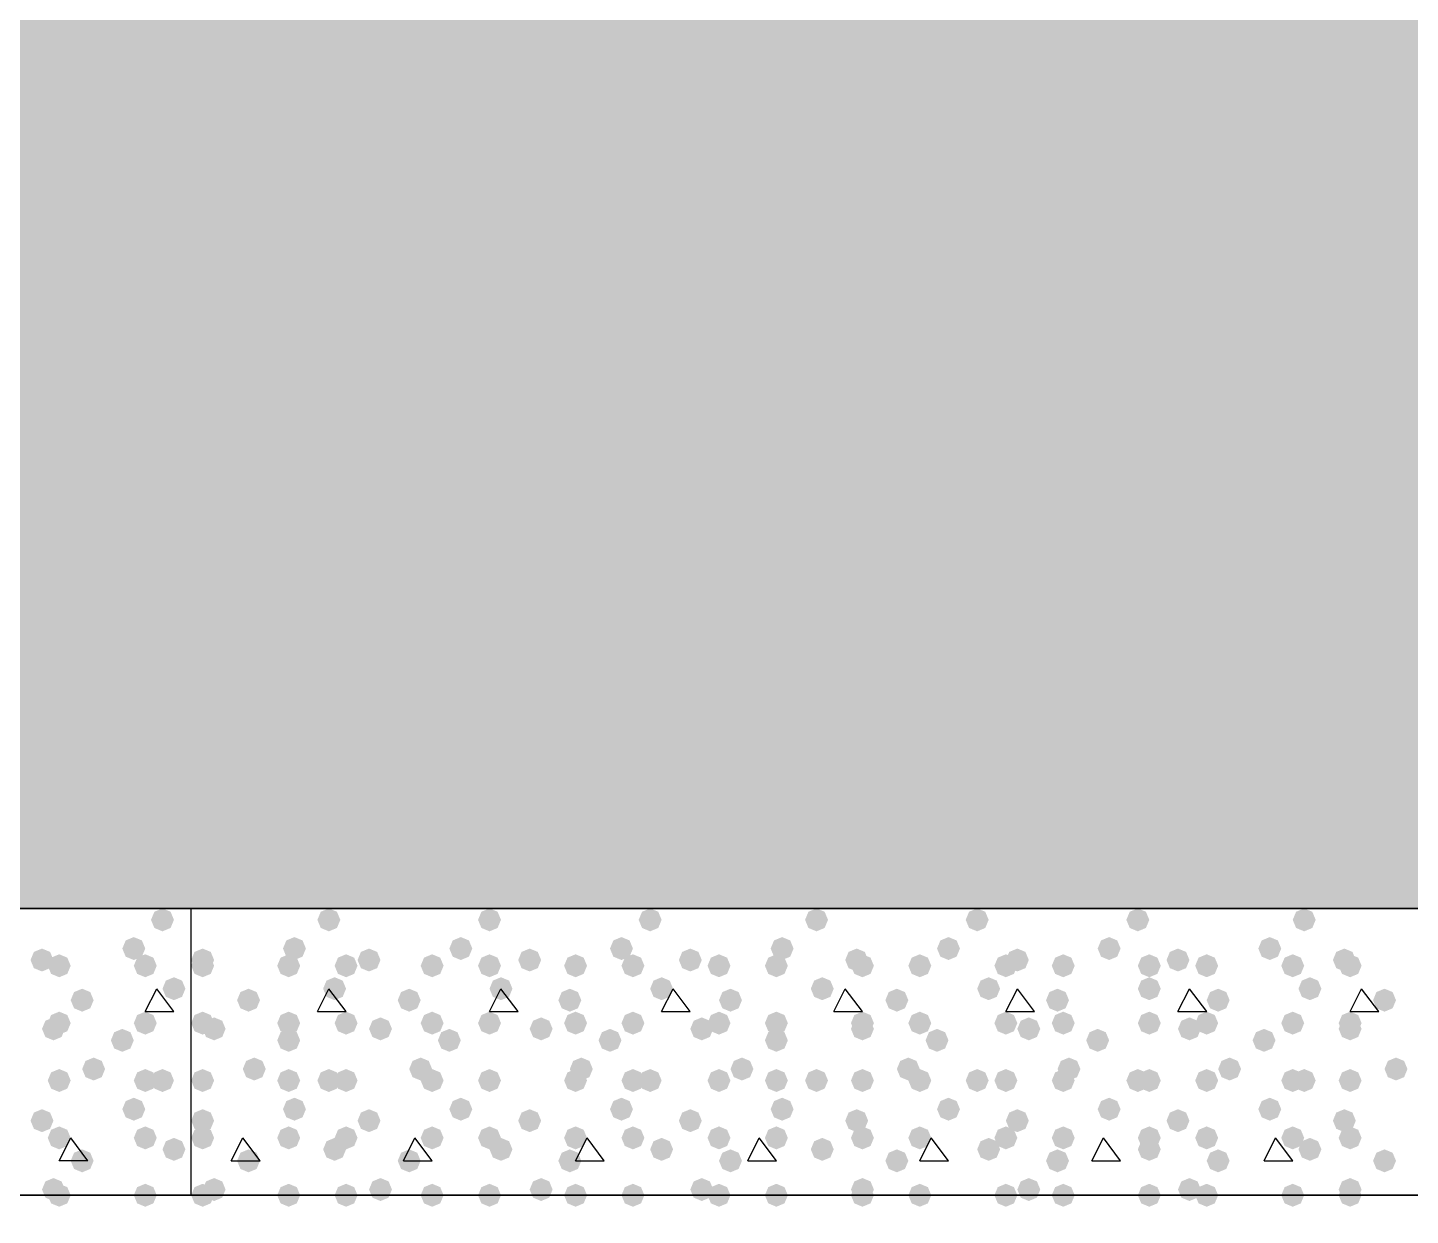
# Model space of a CAD drawing. Header units: millimetres. Extents: x 0 to 420, y 0 to 297.
# Drawn here: x 96.08 to 106.28, y 147.98 to 156.74 of the extents above; entities that cross this region are included whole.
import ezdxf

# ---------------------------------------------------------------- set-up
doc = ezdxf.new("R2010")
doc.units = ezdxf.units.MM
doc.layers.get('0').update_dxf_attribs({"linetype": 'CONTINUOUS'})

msp = doc.modelspace()

# ---------------------------------------------------------------- hatches: boundary and pattern name
at = {"true_color": 0x000008}
h = msp.add_hatch(color=0, dxfattribs=at)
h.paths.add_polyline_path([(385.826, 162.263667), (39.708667, 162.263667), (385.826, 150.241)], flags=0)
h.paths.add_polyline_path([(39.708667, 162.263667), (385.826, 150.241), (39.708667, 150.241)], flags=0)
at = {"true_color": 0x000007}
for points in [[(97.155, 150.156333), (97.130129, 150.096537), (97.070333, 150.071667), (97.010538, 150.096537), (96.985667, 150.156333), (97.010537, 150.216129), (97.070333, 150.241), (97.130129, 150.216129)], [(96.943333, 149.944667), (96.918463, 149.884871), (96.858667, 149.86), (96.798871, 149.884871), (96.774, 149.944667), (96.798871, 150.004462), (96.858667, 150.029333), (96.918462, 150.004463)], [(96.266, 149.86), (96.241129, 149.800204), (96.181333, 149.775333), (96.121537, 149.800204), (96.096667, 149.86), (96.121537, 149.919796), (96.181333, 149.944667), (96.241129, 149.919796)], [(96.393, 149.817667), (96.368129, 149.757871), (96.308333, 149.733), (96.248537, 149.757871), (96.223667, 149.817667), (96.248537, 149.877462), (96.308333, 149.902333), (96.368129, 149.877463)], [(97.028, 149.817667), (97.003129, 149.757871), (96.943333, 149.733), (96.883537, 149.757871), (96.858667, 149.817667), (96.883537, 149.877462), (96.943333, 149.902333), (97.003129, 149.877463)], [(97.239667, 149.648333), (97.214796, 149.588537), (97.155, 149.563667), (97.095204, 149.588537), (97.070333, 149.648333), (97.095204, 149.708129), (97.155, 149.733), (97.214796, 149.708129)], [(96.562333, 149.563667), (96.537463, 149.503871), (96.477667, 149.479), (96.417871, 149.503871), (96.393, 149.563667), (96.417871, 149.623462), (96.477667, 149.648333), (96.537462, 149.623463)], [(96.393, 149.394333), (96.368129, 149.334537), (96.308333, 149.309667), (96.248537, 149.334537), (96.223667, 149.394333), (96.248537, 149.454129), (96.308333, 149.479), (96.368129, 149.454129)], [(97.028, 149.394333), (97.003129, 149.334537), (96.943333, 149.309667), (96.883537, 149.334537), (96.858667, 149.394333), (96.883537, 149.454129), (96.943333, 149.479), (97.003129, 149.454129)], [(96.350667, 149.352), (96.325796, 149.292204), (96.266, 149.267333), (96.206204, 149.292204), (96.181333, 149.352), (96.206204, 149.411796), (96.266, 149.436667), (96.325796, 149.411796)], [(96.858667, 149.267333), (96.833796, 149.207537), (96.774, 149.182667), (96.714204, 149.207537), (96.689333, 149.267333), (96.714204, 149.327129), (96.774, 149.352), (96.833796, 149.327129)], [(96.647, 149.055667), (96.622129, 148.995871), (96.562333, 148.971), (96.502538, 148.995871), (96.477667, 149.055667), (96.502537, 149.115462), (96.562333, 149.140333), (96.622129, 149.115463)], [(96.393, 148.971), (96.368129, 148.911204), (96.308333, 148.886333), (96.248537, 148.911204), (96.223667, 148.971), (96.248537, 149.030796), (96.308333, 149.055667), (96.368129, 149.030796)], [(97.028, 148.971), (97.003129, 148.911204), (96.943333, 148.886333), (96.883537, 148.911204), (96.858667, 148.971), (96.883537, 149.030796), (96.943333, 149.055667), (97.003129, 149.030796)], [(97.155, 148.971), (97.130129, 148.911204), (97.070333, 148.886333), (97.010538, 148.911204), (96.985667, 148.971), (97.010537, 149.030796), (97.070333, 149.055667), (97.130129, 149.030796)], [(96.266, 148.674667), (96.241129, 148.614871), (96.181333, 148.59), (96.121537, 148.614871), (96.096667, 148.674667), (96.121537, 148.734462), (96.181333, 148.759333), (96.241129, 148.734463)], [(96.943333, 148.759333), (96.918463, 148.699537), (96.858667, 148.674667), (96.798871, 148.699537), (96.774, 148.759333), (96.798871, 148.819129), (96.858667, 148.844), (96.918462, 148.819129)], [(96.393, 148.547667), (96.368129, 148.487871), (96.308333, 148.463), (96.248537, 148.487871), (96.223667, 148.547667), (96.248537, 148.607462), (96.308333, 148.632333), (96.368129, 148.607463)], [(97.028, 148.547667), (97.003129, 148.487871), (96.943333, 148.463), (96.883537, 148.487871), (96.858667, 148.547667), (96.883537, 148.607462), (96.943333, 148.632333), (97.003129, 148.607463)], [(97.239667, 148.463), (97.214796, 148.403204), (97.155, 148.378333), (97.095204, 148.403204), (97.070333, 148.463), (97.095204, 148.522796), (97.155, 148.547667), (97.214796, 148.522796)], [(96.562333, 148.378333), (96.537463, 148.318537), (96.477667, 148.293667), (96.417871, 148.318537), (96.393, 148.378333), (96.417871, 148.438129), (96.477667, 148.463), (96.537462, 148.438129)], [(96.350667, 148.166667), (96.325796, 148.106871), (96.266, 148.082), (96.206204, 148.106871), (96.181333, 148.166667), (96.206204, 148.226462), (96.266, 148.251333), (96.325796, 148.226463)], [(96.393, 148.124333), (96.368129, 148.064537), (96.308333, 148.039667), (96.248537, 148.064537), (96.223667, 148.124333), (96.248537, 148.184129), (96.308333, 148.209), (96.368129, 148.184129)], [(97.028, 148.124333), (97.003129, 148.064537), (96.943333, 148.039667), (96.883537, 148.064537), (96.858667, 148.124333), (96.883537, 148.184129), (96.943333, 148.209), (97.003129, 148.184129)]]:
    msp.add_hatch(color=0, dxfattribs=at).paths.add_polyline_path(points, flags=0)
at = {"true_color": 0x000008}
for points in [[(98.382667, 150.156333), (98.357796, 150.096537), (98.298, 150.071667), (98.238204, 150.096537), (98.213333, 150.156333), (98.238204, 150.216129), (98.298, 150.241), (98.357796, 150.216129)], [(99.568, 150.156333), (99.543129, 150.096537), (99.483333, 150.071667), (99.423537, 150.096537), (99.398667, 150.156333), (99.423537, 150.216129), (99.483333, 150.241), (99.543129, 150.216129)], [(100.753333, 150.156333), (100.728463, 150.096537), (100.668667, 150.071667), (100.608871, 150.096537), (100.584, 150.156333), (100.608871, 150.216129), (100.668667, 150.241), (100.728462, 150.216129)], [(101.981, 150.156333), (101.956129, 150.096537), (101.896333, 150.071667), (101.836537, 150.096537), (101.811667, 150.156333), (101.836537, 150.216129), (101.896333, 150.241), (101.956129, 150.216129)], [(103.166333, 150.156333), (103.141462, 150.096537), (103.081667, 150.071667), (103.021871, 150.096537), (102.997, 150.156333), (103.021871, 150.216129), (103.081667, 150.241), (103.141462, 150.216129)], [(104.351667, 150.156333), (104.326796, 150.096537), (104.267, 150.071667), (104.207204, 150.096537), (104.182333, 150.156333), (104.207204, 150.216129), (104.267, 150.241), (104.326796, 150.216129)], [(105.579333, 150.156333), (105.554462, 150.096537), (105.494667, 150.071667), (105.434871, 150.096537), (105.41, 150.156333), (105.434871, 150.216129), (105.494667, 150.241), (105.554462, 150.216129)], [(98.128667, 149.944667), (98.103796, 149.884871), (98.044, 149.86), (97.984204, 149.884871), (97.959333, 149.944667), (97.984204, 150.004462), (98.044, 150.029333), (98.103796, 150.004463)], [(99.356333, 149.944667), (99.331463, 149.884871), (99.271667, 149.86), (99.211871, 149.884871), (99.187, 149.944667), (99.211871, 150.004462), (99.271667, 150.029333), (99.331462, 150.004463)], [(100.541667, 149.944667), (100.516796, 149.884871), (100.457, 149.86), (100.397204, 149.884871), (100.372333, 149.944667), (100.397204, 150.004462), (100.457, 150.029333), (100.516796, 150.004463)], [(101.727, 149.944667), (101.702129, 149.884871), (101.642333, 149.86), (101.582538, 149.884871), (101.557667, 149.944667), (101.582537, 150.004462), (101.642333, 150.029333), (101.702129, 150.004463)], [(102.954667, 149.944667), (102.929796, 149.884871), (102.87, 149.86), (102.810204, 149.884871), (102.785333, 149.944667), (102.810204, 150.004462), (102.87, 150.029333), (102.929796, 150.004463)], [(104.14, 149.944667), (104.115129, 149.884871), (104.055333, 149.86), (103.995538, 149.884871), (103.970667, 149.944667), (103.995537, 150.004462), (104.055333, 150.029333), (104.115129, 150.004463)], [(105.325333, 149.944667), (105.300463, 149.884871), (105.240667, 149.86), (105.180871, 149.884871), (105.156, 149.944667), (105.180871, 150.004462), (105.240667, 150.029333), (105.300462, 150.004463)], [(97.451333, 149.86), (97.426463, 149.800204), (97.366667, 149.775333), (97.306871, 149.800204), (97.282, 149.86), (97.306871, 149.919796), (97.366667, 149.944667), (97.426462, 149.919796)], [(97.451333, 149.817667), (97.426463, 149.757871), (97.366667, 149.733), (97.306871, 149.757871), (97.282, 149.817667), (97.306871, 149.877462), (97.366667, 149.902333), (97.426462, 149.877463)], [(98.086333, 149.817667), (98.061462, 149.757871), (98.001667, 149.733), (97.941871, 149.757871), (97.917, 149.817667), (97.941871, 149.877462), (98.001667, 149.902333), (98.061462, 149.877463)], [(98.509667, 149.817667), (98.484796, 149.757871), (98.425, 149.733), (98.365204, 149.757871), (98.340333, 149.817667), (98.365204, 149.877462), (98.425, 149.902333), (98.484796, 149.877463)], [(98.679, 149.86), (98.654129, 149.800204), (98.594333, 149.775333), (98.534538, 149.800204), (98.509667, 149.86), (98.534537, 149.919796), (98.594333, 149.944667), (98.654129, 149.919796)], [(99.144667, 149.817667), (99.119796, 149.757871), (99.06, 149.733), (99.000204, 149.757871), (98.975333, 149.817667), (99.000204, 149.877462), (99.06, 149.902333), (99.119796, 149.877463)], [(99.568, 149.817667), (99.543129, 149.757871), (99.483333, 149.733), (99.423537, 149.757871), (99.398667, 149.817667), (99.423537, 149.877462), (99.483333, 149.902333), (99.543129, 149.877463)], [(99.864333, 149.86), (99.839462, 149.800204), (99.779667, 149.775333), (99.719871, 149.800204), (99.695, 149.86), (99.719871, 149.919796), (99.779667, 149.944667), (99.839462, 149.919796)], [(100.203, 149.817667), (100.178129, 149.757871), (100.118333, 149.733), (100.058538, 149.757871), (100.033667, 149.817667), (100.058537, 149.877462), (100.118333, 149.902333), (100.178129, 149.877463)], [(100.626333, 149.817667), (100.601463, 149.757871), (100.541667, 149.733), (100.481871, 149.757871), (100.457, 149.817667), (100.481871, 149.877462), (100.541667, 149.902333), (100.601462, 149.877463)], [(101.049667, 149.86), (101.024796, 149.800204), (100.965, 149.775333), (100.905204, 149.800204), (100.880333, 149.86), (100.905204, 149.919796), (100.965, 149.944667), (101.024796, 149.919796)], [(101.261333, 149.817667), (101.236463, 149.757871), (101.176667, 149.733), (101.116871, 149.757871), (101.092, 149.817667), (101.116871, 149.877462), (101.176667, 149.902333), (101.236462, 149.877463)], [(101.684667, 149.817667), (101.659796, 149.757871), (101.6, 149.733), (101.540204, 149.757871), (101.515333, 149.817667), (101.540204, 149.877462), (101.6, 149.902333), (101.659796, 149.877463)], [(102.277333, 149.86), (102.252463, 149.800204), (102.192667, 149.775333), (102.132871, 149.800204), (102.108, 149.86), (102.132871, 149.919796), (102.192667, 149.944667), (102.252462, 149.919796)], [(102.319667, 149.817667), (102.294796, 149.757871), (102.235, 149.733), (102.175204, 149.757871), (102.150333, 149.817667), (102.175204, 149.877462), (102.235, 149.902333), (102.294796, 149.877463)], [(102.743, 149.817667), (102.718129, 149.757871), (102.658333, 149.733), (102.598537, 149.757871), (102.573667, 149.817667), (102.598537, 149.877462), (102.658333, 149.902333), (102.718129, 149.877463)], [(103.378, 149.817667), (103.353129, 149.757871), (103.293333, 149.733), (103.233538, 149.757871), (103.208667, 149.817667), (103.233537, 149.877462), (103.293333, 149.902333), (103.353129, 149.877463)], [(103.462667, 149.86), (103.437796, 149.800204), (103.378, 149.775333), (103.318204, 149.800204), (103.293333, 149.86), (103.318204, 149.919796), (103.378, 149.944667), (103.437796, 149.919796)], [(103.801333, 149.817667), (103.776462, 149.757871), (103.716667, 149.733), (103.656871, 149.757871), (103.632, 149.817667), (103.656871, 149.877462), (103.716667, 149.902333), (103.776462, 149.877463)], [(104.436333, 149.817667), (104.411463, 149.757871), (104.351667, 149.733), (104.291871, 149.757871), (104.267, 149.817667), (104.291871, 149.877462), (104.351667, 149.902333), (104.411462, 149.877463)], [(104.648, 149.86), (104.623129, 149.800204), (104.563333, 149.775333), (104.503537, 149.800204), (104.478667, 149.86), (104.503537, 149.919796), (104.563333, 149.944667), (104.623129, 149.919796)], [(104.859667, 149.817667), (104.834796, 149.757871), (104.775, 149.733), (104.715204, 149.757871), (104.690333, 149.817667), (104.715204, 149.877462), (104.775, 149.902333), (104.834796, 149.877463)], [(105.494667, 149.817667), (105.469796, 149.757871), (105.41, 149.733), (105.350204, 149.757871), (105.325333, 149.817667), (105.350204, 149.877462), (105.41, 149.902333), (105.469796, 149.877463)], [(105.875667, 149.86), (105.850796, 149.800204), (105.791, 149.775333), (105.731204, 149.800204), (105.706333, 149.86), (105.731204, 149.919796), (105.791, 149.944667), (105.850796, 149.919796)], [(105.918, 149.817667), (105.893129, 149.757871), (105.833333, 149.733), (105.773537, 149.757871), (105.748667, 149.817667), (105.773537, 149.877462), (105.833333, 149.902333), (105.893129, 149.877463)], [(98.425, 149.648333), (98.400129, 149.588537), (98.340333, 149.563667), (98.280538, 149.588537), (98.255667, 149.648333), (98.280537, 149.708129), (98.340333, 149.733), (98.400129, 149.708129)], [(99.652667, 149.648333), (99.627796, 149.588537), (99.568, 149.563667), (99.508204, 149.588537), (99.483333, 149.648333), (99.508204, 149.708129), (99.568, 149.733), (99.627796, 149.708129)], [(100.838, 149.648333), (100.813129, 149.588537), (100.753333, 149.563667), (100.693537, 149.588537), (100.668667, 149.648333), (100.693537, 149.708129), (100.753333, 149.733), (100.813129, 149.708129)], [(102.023333, 149.648333), (101.998463, 149.588537), (101.938667, 149.563667), (101.878871, 149.588537), (101.854, 149.648333), (101.878871, 149.708129), (101.938667, 149.733), (101.998462, 149.708129)], [(103.251, 149.648333), (103.226129, 149.588537), (103.166333, 149.563667), (103.106537, 149.588537), (103.081667, 149.648333), (103.106537, 149.708129), (103.166333, 149.733), (103.226129, 149.708129)], [(104.436333, 149.648333), (104.411463, 149.588537), (104.351667, 149.563667), (104.291871, 149.588537), (104.267, 149.648333), (104.291871, 149.708129), (104.351667, 149.733), (104.411462, 149.708129)], [(105.621667, 149.648333), (105.596796, 149.588537), (105.537, 149.563667), (105.477204, 149.588537), (105.452333, 149.648333), (105.477204, 149.708129), (105.537, 149.733), (105.596796, 149.708129)], [(97.79, 149.563667), (97.765129, 149.503871), (97.705333, 149.479), (97.645538, 149.503871), (97.620667, 149.563667), (97.645537, 149.623462), (97.705333, 149.648333), (97.765129, 149.623463)], [(98.975333, 149.563667), (98.950463, 149.503871), (98.890667, 149.479), (98.830871, 149.503871), (98.806, 149.563667), (98.830871, 149.623462), (98.890667, 149.648333), (98.950462, 149.623463)], [(100.160667, 149.563667), (100.135796, 149.503871), (100.076, 149.479), (100.016204, 149.503871), (99.991333, 149.563667), (100.016204, 149.623462), (100.076, 149.648333), (100.135796, 149.623463)], [(101.346, 149.563667), (101.321129, 149.503871), (101.261333, 149.479), (101.201537, 149.503871), (101.176667, 149.563667), (101.201537, 149.623462), (101.261333, 149.648333), (101.321129, 149.623463)], [(102.573667, 149.563667), (102.548796, 149.503871), (102.489, 149.479), (102.429204, 149.503871), (102.404333, 149.563667), (102.429204, 149.623462), (102.489, 149.648333), (102.548796, 149.623463)], [(103.759, 149.563667), (103.734129, 149.503871), (103.674333, 149.479), (103.614538, 149.503871), (103.589667, 149.563667), (103.614537, 149.623462), (103.674333, 149.648333), (103.734129, 149.623463)], [(104.944333, 149.563667), (104.919462, 149.503871), (104.859667, 149.479), (104.799871, 149.503871), (104.775, 149.563667), (104.799871, 149.623462), (104.859667, 149.648333), (104.919462, 149.623463)], [(106.172, 149.563667), (106.147129, 149.503871), (106.087333, 149.479), (106.027538, 149.503871), (106.002667, 149.563667), (106.027537, 149.623462), (106.087333, 149.648333), (106.147129, 149.623463)], [(97.451333, 149.394333), (97.426463, 149.334537), (97.366667, 149.309667), (97.306871, 149.334537), (97.282, 149.394333), (97.306871, 149.454129), (97.366667, 149.479), (97.426462, 149.454129)], [(98.086333, 149.394333), (98.061462, 149.334537), (98.001667, 149.309667), (97.941871, 149.334537), (97.917, 149.394333), (97.941871, 149.454129), (98.001667, 149.479), (98.061462, 149.454129)], [(98.509667, 149.394333), (98.484796, 149.334537), (98.425, 149.309667), (98.365204, 149.334537), (98.340333, 149.394333), (98.365204, 149.454129), (98.425, 149.479), (98.484796, 149.454129)], [(99.144667, 149.394333), (99.119796, 149.334537), (99.06, 149.309667), (99.000204, 149.334537), (98.975333, 149.394333), (99.000204, 149.454129), (99.06, 149.479), (99.119796, 149.454129)], [(99.568, 149.394333), (99.543129, 149.334537), (99.483333, 149.309667), (99.423537, 149.334537), (99.398667, 149.394333), (99.423537, 149.454129), (99.483333, 149.479), (99.543129, 149.454129)], [(100.203, 149.394333), (100.178129, 149.334537), (100.118333, 149.309667), (100.058538, 149.334537), (100.033667, 149.394333), (100.058537, 149.454129), (100.118333, 149.479), (100.178129, 149.454129)], [(100.626333, 149.394333), (100.601463, 149.334537), (100.541667, 149.309667), (100.481871, 149.334537), (100.457, 149.394333), (100.481871, 149.454129), (100.541667, 149.479), (100.601462, 149.454129)], [(101.261333, 149.394333), (101.236463, 149.334537), (101.176667, 149.309667), (101.116871, 149.334537), (101.092, 149.394333), (101.116871, 149.454129), (101.176667, 149.479), (101.236462, 149.454129)], [(101.684667, 149.394333), (101.659796, 149.334537), (101.6, 149.309667), (101.540204, 149.334537), (101.515333, 149.394333), (101.540204, 149.454129), (101.6, 149.479), (101.659796, 149.454129)], [(102.319667, 149.394333), (102.294796, 149.334537), (102.235, 149.309667), (102.175204, 149.334537), (102.150333, 149.394333), (102.175204, 149.454129), (102.235, 149.479), (102.294796, 149.454129)], [(102.743, 149.394333), (102.718129, 149.334537), (102.658333, 149.309667), (102.598537, 149.334537), (102.573667, 149.394333), (102.598537, 149.454129), (102.658333, 149.479), (102.718129, 149.454129)], [(103.378, 149.394333), (103.353129, 149.334537), (103.293333, 149.309667), (103.233538, 149.334537), (103.208667, 149.394333), (103.233537, 149.454129), (103.293333, 149.479), (103.353129, 149.454129)], [(103.801333, 149.394333), (103.776462, 149.334537), (103.716667, 149.309667), (103.656871, 149.334537), (103.632, 149.394333), (103.656871, 149.454129), (103.716667, 149.479), (103.776462, 149.454129)], [(104.436333, 149.394333), (104.411463, 149.334537), (104.351667, 149.309667), (104.291871, 149.334537), (104.267, 149.394333), (104.291871, 149.454129), (104.351667, 149.479), (104.411462, 149.454129)], [(104.859667, 149.394333), (104.834796, 149.334537), (104.775, 149.309667), (104.715204, 149.334537), (104.690333, 149.394333), (104.715204, 149.454129), (104.775, 149.479), (104.834796, 149.454129)], [(105.494667, 149.394333), (105.469796, 149.334537), (105.41, 149.309667), (105.350204, 149.334537), (105.325333, 149.394333), (105.350204, 149.454129), (105.41, 149.479), (105.469796, 149.454129)], [(105.918, 149.394333), (105.893129, 149.334537), (105.833333, 149.309667), (105.773537, 149.334537), (105.748667, 149.394333), (105.773537, 149.454129), (105.833333, 149.479), (105.893129, 149.454129)], [(97.536, 149.352), (97.511129, 149.292204), (97.451333, 149.267333), (97.391537, 149.292204), (97.366667, 149.352), (97.391537, 149.411796), (97.451333, 149.436667), (97.511129, 149.411796)], [(98.763667, 149.352), (98.738796, 149.292204), (98.679, 149.267333), (98.619204, 149.292204), (98.594333, 149.352), (98.619204, 149.411796), (98.679, 149.436667), (98.738796, 149.411796)], [(99.949, 149.352), (99.924129, 149.292204), (99.864333, 149.267333), (99.804538, 149.292204), (99.779667, 149.352), (99.804537, 149.411796), (99.864333, 149.436667), (99.924129, 149.411796)], [(101.134333, 149.352), (101.109462, 149.292204), (101.049667, 149.267333), (100.989871, 149.292204), (100.965, 149.352), (100.989871, 149.411796), (101.049667, 149.436667), (101.109462, 149.411796)], [(102.319667, 149.352), (102.294796, 149.292204), (102.235, 149.267333), (102.175204, 149.292204), (102.150333, 149.352), (102.175204, 149.411796), (102.235, 149.436667), (102.294796, 149.411796)], [(103.547333, 149.352), (103.522463, 149.292204), (103.462667, 149.267333), (103.402871, 149.292204), (103.378, 149.352), (103.402871, 149.411796), (103.462667, 149.436667), (103.522462, 149.411796)], [(104.732667, 149.352), (104.707796, 149.292204), (104.648, 149.267333), (104.588204, 149.292204), (104.563333, 149.352), (104.588204, 149.411796), (104.648, 149.436667), (104.707796, 149.411796)], [(105.918, 149.352), (105.893129, 149.292204), (105.833333, 149.267333), (105.773537, 149.292204), (105.748667, 149.352), (105.773537, 149.411796), (105.833333, 149.436667), (105.893129, 149.411796)], [(98.086333, 149.267333), (98.061462, 149.207537), (98.001667, 149.182667), (97.941871, 149.207537), (97.917, 149.267333), (97.941871, 149.327129), (98.001667, 149.352), (98.061462, 149.327129)], [(99.271667, 149.267333), (99.246796, 149.207537), (99.187, 149.182667), (99.127204, 149.207537), (99.102333, 149.267333), (99.127204, 149.327129), (99.187, 149.352), (99.246796, 149.327129)], [(100.457, 149.267333), (100.432129, 149.207537), (100.372333, 149.182667), (100.312538, 149.207537), (100.287667, 149.267333), (100.312537, 149.327129), (100.372333, 149.352), (100.432129, 149.327129)], [(101.684667, 149.267333), (101.659796, 149.207537), (101.6, 149.182667), (101.540204, 149.207537), (101.515333, 149.267333), (101.540204, 149.327129), (101.6, 149.352), (101.659796, 149.327129)], [(102.87, 149.267333), (102.845129, 149.207537), (102.785333, 149.182667), (102.725538, 149.207537), (102.700667, 149.267333), (102.725537, 149.327129), (102.785333, 149.352), (102.845129, 149.327129)], [(104.055333, 149.267333), (104.030463, 149.207537), (103.970667, 149.182667), (103.910871, 149.207537), (103.886, 149.267333), (103.910871, 149.327129), (103.970667, 149.352), (104.030462, 149.327129)], [(105.283, 149.267333), (105.258129, 149.207537), (105.198333, 149.182667), (105.138538, 149.207537), (105.113667, 149.267333), (105.138537, 149.327129), (105.198333, 149.352), (105.258129, 149.327129)], [(97.832333, 149.055667), (97.807463, 148.995871), (97.747667, 148.971), (97.687871, 148.995871), (97.663, 149.055667), (97.687871, 149.115462), (97.747667, 149.140333), (97.807462, 149.115463)], [(99.06, 149.055667), (99.035129, 148.995871), (98.975333, 148.971), (98.915538, 148.995871), (98.890667, 149.055667), (98.915537, 149.115462), (98.975333, 149.140333), (99.035129, 149.115463)], [(100.245333, 149.055667), (100.220463, 148.995871), (100.160667, 148.971), (100.100871, 148.995871), (100.076, 149.055667), (100.100871, 149.115462), (100.160667, 149.140333), (100.220462, 149.115463)], [(101.430667, 149.055667), (101.405796, 148.995871), (101.346, 148.971), (101.286204, 148.995871), (101.261333, 149.055667), (101.286204, 149.115462), (101.346, 149.140333), (101.405796, 149.115463)], [(102.658333, 149.055667), (102.633463, 148.995871), (102.573667, 148.971), (102.513871, 148.995871), (102.489, 149.055667), (102.513871, 149.115462), (102.573667, 149.140333), (102.633462, 149.115463)], [(103.843667, 149.055667), (103.818796, 148.995871), (103.759, 148.971), (103.699204, 148.995871), (103.674333, 149.055667), (103.699204, 149.115462), (103.759, 149.140333), (103.818796, 149.115463)], [(105.029, 149.055667), (105.004129, 148.995871), (104.944333, 148.971), (104.884538, 148.995871), (104.859667, 149.055667), (104.884537, 149.115462), (104.944333, 149.140333), (105.004129, 149.115463)], [(106.256667, 149.055667), (106.231796, 148.995871), (106.172, 148.971), (106.112204, 148.995871), (106.087333, 149.055667), (106.112204, 149.115462), (106.172, 149.140333), (106.231796, 149.115463)], [(97.451333, 148.971), (97.426463, 148.911204), (97.366667, 148.886333), (97.306871, 148.911204), (97.282, 148.971), (97.306871, 149.030796), (97.366667, 149.055667), (97.426462, 149.030796)], [(98.086333, 148.971), (98.061462, 148.911204), (98.001667, 148.886333), (97.941871, 148.911204), (97.917, 148.971), (97.941871, 149.030796), (98.001667, 149.055667), (98.061462, 149.030796)], [(98.382667, 148.971), (98.357796, 148.911204), (98.298, 148.886333), (98.238204, 148.911204), (98.213333, 148.971), (98.238204, 149.030796), (98.298, 149.055667), (98.357796, 149.030796)], [(98.509667, 148.971), (98.484796, 148.911204), (98.425, 148.886333), (98.365204, 148.911204), (98.340333, 148.971), (98.365204, 149.030796), (98.425, 149.055667), (98.484796, 149.030796)], [(99.144667, 148.971), (99.119796, 148.911204), (99.06, 148.886333), (99.000204, 148.911204), (98.975333, 148.971), (99.000204, 149.030796), (99.06, 149.055667), (99.119796, 149.030796)], [(99.568, 148.971), (99.543129, 148.911204), (99.483333, 148.886333), (99.423537, 148.911204), (99.398667, 148.971), (99.423537, 149.030796), (99.483333, 149.055667), (99.543129, 149.030796)], [(99.568, 148.971), (99.543129, 148.911204), (99.483333, 148.886333), (99.423537, 148.911204), (99.398667, 148.971), (99.423537, 149.030796), (99.483333, 149.055667), (99.543129, 149.030796)], [(100.203, 148.971), (100.178129, 148.911204), (100.118333, 148.886333), (100.058538, 148.911204), (100.033667, 148.971), (100.058537, 149.030796), (100.118333, 149.055667), (100.178129, 149.030796)], [(100.626333, 148.971), (100.601463, 148.911204), (100.541667, 148.886333), (100.481871, 148.911204), (100.457, 148.971), (100.481871, 149.030796), (100.541667, 149.055667), (100.601462, 149.030796)], [(100.753333, 148.971), (100.728463, 148.911204), (100.668667, 148.886333), (100.608871, 148.911204), (100.584, 148.971), (100.608871, 149.030796), (100.668667, 149.055667), (100.728462, 149.030796)], [(101.261333, 148.971), (101.236463, 148.911204), (101.176667, 148.886333), (101.116871, 148.911204), (101.092, 148.971), (101.116871, 149.030796), (101.176667, 149.055667), (101.236462, 149.030796)], [(101.684667, 148.971), (101.659796, 148.911204), (101.6, 148.886333), (101.540204, 148.911204), (101.515333, 148.971), (101.540204, 149.030796), (101.6, 149.055667), (101.659796, 149.030796)], [(101.981, 148.971), (101.956129, 148.911204), (101.896333, 148.886333), (101.836537, 148.911204), (101.811667, 148.971), (101.836537, 149.030796), (101.896333, 149.055667), (101.956129, 149.030796)], [(102.319667, 148.971), (102.294796, 148.911204), (102.235, 148.886333), (102.175204, 148.911204), (102.150333, 148.971), (102.175204, 149.030796), (102.235, 149.055667), (102.294796, 149.030796)], [(102.743, 148.971), (102.718129, 148.911204), (102.658333, 148.886333), (102.598537, 148.911204), (102.573667, 148.971), (102.598537, 149.030796), (102.658333, 149.055667), (102.718129, 149.030796)], [(103.166333, 148.971), (103.141462, 148.911204), (103.081667, 148.886333), (103.021871, 148.911204), (102.997, 148.971), (103.021871, 149.030796), (103.081667, 149.055667), (103.141462, 149.030796)], [(103.378, 148.971), (103.353129, 148.911204), (103.293333, 148.886333), (103.233538, 148.911204), (103.208667, 148.971), (103.233537, 149.030796), (103.293333, 149.055667), (103.353129, 149.030796)], [(103.801333, 148.971), (103.776462, 148.911204), (103.716667, 148.886333), (103.656871, 148.911204), (103.632, 148.971), (103.656871, 149.030796), (103.716667, 149.055667), (103.776462, 149.030796)], [(104.351667, 148.971), (104.326796, 148.911204), (104.267, 148.886333), (104.207204, 148.911204), (104.182333, 148.971), (104.207204, 149.030796), (104.267, 149.055667), (104.326796, 149.030796)], [(104.436333, 148.971), (104.411463, 148.911204), (104.351667, 148.886333), (104.291871, 148.911204), (104.267, 148.971), (104.291871, 149.030796), (104.351667, 149.055667), (104.411462, 149.030796)], [(104.859667, 148.971), (104.834796, 148.911204), (104.775, 148.886333), (104.715204, 148.911204), (104.690333, 148.971), (104.715204, 149.030796), (104.775, 149.055667), (104.834796, 149.030796)], [(105.494667, 148.971), (105.469796, 148.911204), (105.41, 148.886333), (105.350204, 148.911204), (105.325333, 148.971), (105.350204, 149.030796), (105.41, 149.055667), (105.469796, 149.030796)], [(105.579333, 148.971), (105.554462, 148.911204), (105.494667, 148.886333), (105.434871, 148.911204), (105.41, 148.971), (105.434871, 149.030796), (105.494667, 149.055667), (105.554462, 149.030796)], [(105.918, 148.971), (105.893129, 148.911204), (105.833333, 148.886333), (105.773537, 148.911204), (105.748667, 148.971), (105.773537, 149.030796), (105.833333, 149.055667), (105.893129, 149.030796)], [(97.451333, 148.674667), (97.426463, 148.614871), (97.366667, 148.59), (97.306871, 148.614871), (97.282, 148.674667), (97.306871, 148.734462), (97.366667, 148.759333), (97.426462, 148.734463)], [(98.128667, 148.759333), (98.103796, 148.699537), (98.044, 148.674667), (97.984204, 148.699537), (97.959333, 148.759333), (97.984204, 148.819129), (98.044, 148.844), (98.103796, 148.819129)], [(98.679, 148.674667), (98.654129, 148.614871), (98.594333, 148.59), (98.534538, 148.614871), (98.509667, 148.674667), (98.534537, 148.734462), (98.594333, 148.759333), (98.654129, 148.734463)], [(99.356333, 148.759333), (99.331463, 148.699537), (99.271667, 148.674667), (99.211871, 148.699537), (99.187, 148.759333), (99.211871, 148.819129), (99.271667, 148.844), (99.331462, 148.819129)], [(99.864333, 148.674667), (99.839462, 148.614871), (99.779667, 148.59), (99.719871, 148.614871), (99.695, 148.674667), (99.719871, 148.734462), (99.779667, 148.759333), (99.839462, 148.734463)], [(100.541667, 148.759333), (100.516796, 148.699537), (100.457, 148.674667), (100.397204, 148.699537), (100.372333, 148.759333), (100.397204, 148.819129), (100.457, 148.844), (100.516796, 148.819129)], [(101.049667, 148.674667), (101.024796, 148.614871), (100.965, 148.59), (100.905204, 148.614871), (100.880333, 148.674667), (100.905204, 148.734462), (100.965, 148.759333), (101.024796, 148.734463)], [(101.727, 148.759333), (101.702129, 148.699537), (101.642333, 148.674667), (101.582538, 148.699537), (101.557667, 148.759333), (101.582537, 148.819129), (101.642333, 148.844), (101.702129, 148.819129)], [(102.277333, 148.674667), (102.252463, 148.614871), (102.192667, 148.59), (102.132871, 148.614871), (102.108, 148.674667), (102.132871, 148.734462), (102.192667, 148.759333), (102.252462, 148.734463)], [(102.954667, 148.759333), (102.929796, 148.699537), (102.87, 148.674667), (102.810204, 148.699537), (102.785333, 148.759333), (102.810204, 148.819129), (102.87, 148.844), (102.929796, 148.819129)], [(103.462667, 148.674667), (103.437796, 148.614871), (103.378, 148.59), (103.318204, 148.614871), (103.293333, 148.674667), (103.318204, 148.734462), (103.378, 148.759333), (103.437796, 148.734463)], [(104.14, 148.759333), (104.115129, 148.699537), (104.055333, 148.674667), (103.995538, 148.699537), (103.970667, 148.759333), (103.995537, 148.819129), (104.055333, 148.844), (104.115129, 148.819129)], [(104.648, 148.674667), (104.623129, 148.614871), (104.563333, 148.59), (104.503537, 148.614871), (104.478667, 148.674667), (104.503537, 148.734462), (104.563333, 148.759333), (104.623129, 148.734463)], [(105.325333, 148.759333), (105.300463, 148.699537), (105.240667, 148.674667), (105.180871, 148.699537), (105.156, 148.759333), (105.180871, 148.819129), (105.240667, 148.844), (105.300462, 148.819129)], [(105.875667, 148.674667), (105.850796, 148.614871), (105.791, 148.59), (105.731204, 148.614871), (105.706333, 148.674667), (105.731204, 148.734462), (105.791, 148.759333), (105.850796, 148.734463)], [(97.451333, 148.547667), (97.426463, 148.487871), (97.366667, 148.463), (97.306871, 148.487871), (97.282, 148.547667), (97.306871, 148.607462), (97.366667, 148.632333), (97.426462, 148.607463)], [(98.086333, 148.547667), (98.061462, 148.487871), (98.001667, 148.463), (97.941871, 148.487871), (97.917, 148.547667), (97.941871, 148.607462), (98.001667, 148.632333), (98.061462, 148.607463)], [(98.425, 148.463), (98.400129, 148.403204), (98.340333, 148.378333), (98.280538, 148.403204), (98.255667, 148.463), (98.280537, 148.522796), (98.340333, 148.547667), (98.400129, 148.522796)], [(98.509667, 148.547667), (98.484796, 148.487871), (98.425, 148.463), (98.365204, 148.487871), (98.340333, 148.547667), (98.365204, 148.607462), (98.425, 148.632333), (98.484796, 148.607463)], [(99.144667, 148.547667), (99.119796, 148.487871), (99.06, 148.463), (99.000204, 148.487871), (98.975333, 148.547667), (99.000204, 148.607462), (99.06, 148.632333), (99.119796, 148.607463)], [(99.568, 148.547667), (99.543129, 148.487871), (99.483333, 148.463), (99.423537, 148.487871), (99.398667, 148.547667), (99.423537, 148.607462), (99.483333, 148.632333), (99.543129, 148.607463)], [(99.652667, 148.463), (99.627796, 148.403204), (99.568, 148.378333), (99.508204, 148.403204), (99.483333, 148.463), (99.508204, 148.522796), (99.568, 148.547667), (99.627796, 148.522796)], [(100.203, 148.547667), (100.178129, 148.487871), (100.118333, 148.463), (100.058538, 148.487871), (100.033667, 148.547667), (100.058537, 148.607462), (100.118333, 148.632333), (100.178129, 148.607463)], [(100.626333, 148.547667), (100.601463, 148.487871), (100.541667, 148.463), (100.481871, 148.487871), (100.457, 148.547667), (100.481871, 148.607462), (100.541667, 148.632333), (100.601462, 148.607463)], [(100.838, 148.463), (100.813129, 148.403204), (100.753333, 148.378333), (100.693537, 148.403204), (100.668667, 148.463), (100.693537, 148.522796), (100.753333, 148.547667), (100.813129, 148.522796)], [(101.261333, 148.547667), (101.236463, 148.487871), (101.176667, 148.463), (101.116871, 148.487871), (101.092, 148.547667), (101.116871, 148.607462), (101.176667, 148.632333), (101.236462, 148.607463)], [(101.684667, 148.547667), (101.659796, 148.487871), (101.6, 148.463), (101.540204, 148.487871), (101.515333, 148.547667), (101.540204, 148.607462), (101.6, 148.632333), (101.659796, 148.607463)], [(102.023333, 148.463), (101.998463, 148.403204), (101.938667, 148.378333), (101.878871, 148.403204), (101.854, 148.463), (101.878871, 148.522796), (101.938667, 148.547667), (101.998462, 148.522796)], [(102.319667, 148.547667), (102.294796, 148.487871), (102.235, 148.463), (102.175204, 148.487871), (102.150333, 148.547667), (102.175204, 148.607462), (102.235, 148.632333), (102.294796, 148.607463)], [(102.743, 148.547667), (102.718129, 148.487871), (102.658333, 148.463), (102.598537, 148.487871), (102.573667, 148.547667), (102.598537, 148.607462), (102.658333, 148.632333), (102.718129, 148.607463)], [(103.251, 148.463), (103.226129, 148.403204), (103.166333, 148.378333), (103.106537, 148.403204), (103.081667, 148.463), (103.106537, 148.522796), (103.166333, 148.547667), (103.226129, 148.522796)], [(103.378, 148.547667), (103.353129, 148.487871), (103.293333, 148.463), (103.233538, 148.487871), (103.208667, 148.547667), (103.233537, 148.607462), (103.293333, 148.632333), (103.353129, 148.607463)], [(103.801333, 148.547667), (103.776462, 148.487871), (103.716667, 148.463), (103.656871, 148.487871), (103.632, 148.547667), (103.656871, 148.607462), (103.716667, 148.632333), (103.776462, 148.607463)], [(104.436333, 148.547667), (104.411463, 148.487871), (104.351667, 148.463), (104.291871, 148.487871), (104.267, 148.547667), (104.291871, 148.607462), (104.351667, 148.632333), (104.411462, 148.607463)], [(104.436333, 148.463), (104.411463, 148.403204), (104.351667, 148.378333), (104.291871, 148.403204), (104.267, 148.463), (104.291871, 148.522796), (104.351667, 148.547667), (104.411462, 148.522796)], [(104.859667, 148.547667), (104.834796, 148.487871), (104.775, 148.463), (104.715204, 148.487871), (104.690333, 148.547667), (104.715204, 148.607462), (104.775, 148.632333), (104.834796, 148.607463)], [(105.494667, 148.547667), (105.469796, 148.487871), (105.41, 148.463), (105.350204, 148.487871), (105.325333, 148.547667), (105.350204, 148.607462), (105.41, 148.632333), (105.469796, 148.607463)], [(105.621667, 148.463), (105.596796, 148.403204), (105.537, 148.378333), (105.477204, 148.403204), (105.452333, 148.463), (105.477204, 148.522796), (105.537, 148.547667), (105.596796, 148.522796)], [(105.918, 148.547667), (105.893129, 148.487871), (105.833333, 148.463), (105.773537, 148.487871), (105.748667, 148.547667), (105.773537, 148.607462), (105.833333, 148.632333), (105.893129, 148.607463)], [(97.79, 148.378333), (97.765129, 148.318537), (97.705333, 148.293667), (97.645538, 148.318537), (97.620667, 148.378333), (97.645537, 148.438129), (97.705333, 148.463), (97.765129, 148.438129)], [(98.975333, 148.378333), (98.950463, 148.318537), (98.890667, 148.293667), (98.830871, 148.318537), (98.806, 148.378333), (98.830871, 148.438129), (98.890667, 148.463), (98.950462, 148.438129)], [(100.160667, 148.378333), (100.135796, 148.318537), (100.076, 148.293667), (100.016204, 148.318537), (99.991333, 148.378333), (100.016204, 148.438129), (100.076, 148.463), (100.135796, 148.438129)], [(101.346, 148.378333), (101.321129, 148.318537), (101.261333, 148.293667), (101.201537, 148.318537), (101.176667, 148.378333), (101.201537, 148.438129), (101.261333, 148.463), (101.321129, 148.438129)], [(102.573667, 148.378333), (102.548796, 148.318537), (102.489, 148.293667), (102.429204, 148.318537), (102.404333, 148.378333), (102.429204, 148.438129), (102.489, 148.463), (102.548796, 148.438129)], [(103.759, 148.378333), (103.734129, 148.318537), (103.674333, 148.293667), (103.614538, 148.318537), (103.589667, 148.378333), (103.614537, 148.438129), (103.674333, 148.463), (103.734129, 148.438129)], [(104.944333, 148.378333), (104.919462, 148.318537), (104.859667, 148.293667), (104.799871, 148.318537), (104.775, 148.378333), (104.799871, 148.438129), (104.859667, 148.463), (104.919462, 148.438129)], [(106.172, 148.378333), (106.147129, 148.318537), (106.087333, 148.293667), (106.027538, 148.318537), (106.002667, 148.378333), (106.027537, 148.438129), (106.087333, 148.463), (106.147129, 148.438129)], [(97.536, 148.166667), (97.511129, 148.106871), (97.451333, 148.082), (97.391537, 148.106871), (97.366667, 148.166667), (97.391537, 148.226462), (97.451333, 148.251333), (97.511129, 148.226463)], [(98.763667, 148.166667), (98.738796, 148.106871), (98.679, 148.082), (98.619204, 148.106871), (98.594333, 148.166667), (98.619204, 148.226462), (98.679, 148.251333), (98.738796, 148.226463)], [(99.949, 148.166667), (99.924129, 148.106871), (99.864333, 148.082), (99.804538, 148.106871), (99.779667, 148.166667), (99.804537, 148.226462), (99.864333, 148.251333), (99.924129, 148.226463)], [(101.134333, 148.166667), (101.109462, 148.106871), (101.049667, 148.082), (100.989871, 148.106871), (100.965, 148.166667), (100.989871, 148.226462), (101.049667, 148.251333), (101.109462, 148.226463)], [(102.319667, 148.166667), (102.294796, 148.106871), (102.235, 148.082), (102.175204, 148.106871), (102.150333, 148.166667), (102.175204, 148.226462), (102.235, 148.251333), (102.294796, 148.226463)], [(103.547333, 148.166667), (103.522463, 148.106871), (103.462667, 148.082), (103.402871, 148.106871), (103.378, 148.166667), (103.402871, 148.226462), (103.462667, 148.251333), (103.522462, 148.226463)], [(104.732667, 148.166667), (104.707796, 148.106871), (104.648, 148.082), (104.588204, 148.106871), (104.563333, 148.166667), (104.588204, 148.226462), (104.648, 148.251333), (104.707796, 148.226463)], [(105.918, 148.166667), (105.893129, 148.106871), (105.833333, 148.082), (105.773537, 148.106871), (105.748667, 148.166667), (105.773537, 148.226462), (105.833333, 148.251333), (105.893129, 148.226463)], [(97.451333, 148.124333), (97.426463, 148.064537), (97.366667, 148.039667), (97.306871, 148.064537), (97.282, 148.124333), (97.306871, 148.184129), (97.366667, 148.209), (97.426462, 148.184129)], [(98.086333, 148.124333), (98.061462, 148.064537), (98.001667, 148.039667), (97.941871, 148.064537), (97.917, 148.124333), (97.941871, 148.184129), (98.001667, 148.209), (98.061462, 148.184129)], [(98.509667, 148.124333), (98.484796, 148.064537), (98.425, 148.039667), (98.365204, 148.064537), (98.340333, 148.124333), (98.365204, 148.184129), (98.425, 148.209), (98.484796, 148.184129)], [(99.144667, 148.124333), (99.119796, 148.064537), (99.06, 148.039667), (99.000204, 148.064537), (98.975333, 148.124333), (99.000204, 148.184129), (99.06, 148.209), (99.119796, 148.184129)], [(99.568, 148.124333), (99.543129, 148.064537), (99.483333, 148.039667), (99.423537, 148.064537), (99.398667, 148.124333), (99.423537, 148.184129), (99.483333, 148.209), (99.543129, 148.184129)], [(100.203, 148.124333), (100.178129, 148.064537), (100.118333, 148.039667), (100.058538, 148.064537), (100.033667, 148.124333), (100.058537, 148.184129), (100.118333, 148.209), (100.178129, 148.184129)], [(100.626333, 148.124333), (100.601463, 148.064537), (100.541667, 148.039667), (100.481871, 148.064537), (100.457, 148.124333), (100.481871, 148.184129), (100.541667, 148.209), (100.601462, 148.184129)], [(101.261333, 148.124333), (101.236463, 148.064537), (101.176667, 148.039667), (101.116871, 148.064537), (101.092, 148.124333), (101.116871, 148.184129), (101.176667, 148.209), (101.236462, 148.184129)], [(101.684667, 148.124333), (101.659796, 148.064537), (101.6, 148.039667), (101.540204, 148.064537), (101.515333, 148.124333), (101.540204, 148.184129), (101.6, 148.209), (101.659796, 148.184129)], [(102.319667, 148.124333), (102.294796, 148.064537), (102.235, 148.039667), (102.175204, 148.064537), (102.150333, 148.124333), (102.175204, 148.184129), (102.235, 148.209), (102.294796, 148.184129)], [(102.743, 148.124333), (102.718129, 148.064537), (102.658333, 148.039667), (102.598537, 148.064537), (102.573667, 148.124333), (102.598537, 148.184129), (102.658333, 148.209), (102.718129, 148.184129)], [(103.378, 148.124333), (103.353129, 148.064537), (103.293333, 148.039667), (103.233538, 148.064537), (103.208667, 148.124333), (103.233537, 148.184129), (103.293333, 148.209), (103.353129, 148.184129)], [(103.801333, 148.124333), (103.776462, 148.064537), (103.716667, 148.039667), (103.656871, 148.064537), (103.632, 148.124333), (103.656871, 148.184129), (103.716667, 148.209), (103.776462, 148.184129)], [(104.436333, 148.124333), (104.411463, 148.064537), (104.351667, 148.039667), (104.291871, 148.064537), (104.267, 148.124333), (104.291871, 148.184129), (104.351667, 148.209), (104.411462, 148.184129)], [(104.859667, 148.124333), (104.834796, 148.064537), (104.775, 148.039667), (104.715204, 148.064537), (104.690333, 148.124333), (104.715204, 148.184129), (104.775, 148.209), (104.834796, 148.184129)], [(105.494667, 148.124333), (105.469796, 148.064537), (105.41, 148.039667), (105.350204, 148.064537), (105.325333, 148.124333), (105.350204, 148.184129), (105.41, 148.209), (105.469796, 148.184129)], [(105.918, 148.124333), (105.893129, 148.064537), (105.833333, 148.039667), (105.773537, 148.064537), (105.748667, 148.124333), (105.773537, 148.184129), (105.833333, 148.209), (105.893129, 148.184129)]]:
    msp.add_hatch(color=0, dxfattribs=at).paths.add_polyline_path(points, flags=0)

# ---------------------------------------------------------------- linework, layer by layer
at = {"color": 0, "true_color": 0x000008}
msp.add_lwpolyline([(39.708667, 162.263667), (385.826, 150.241), (39.708667, 150.241)], close=True, dxfattribs=at)
at = {"color": 0, "true_color": 0x000007}
for points in [[(38.650333, 126.915333), (38.650333, 150.241), (386.884333, 150.241), (386.884333, 126.915333), (224.409, 126.915333), (224.409, 105.748667), (201.125667, 105.748667), (201.125667, 126.915333)], [(38.650333, 126.915333), (38.650333, 150.241), (386.884333, 150.241), (386.884333, 126.915333), (224.409, 126.915333), (224.409, 105.748667), (201.125667, 105.748667), (201.125667, 126.915333)], [(95.165333, 150.241), (95.165333, 148.124333), (97.282, 148.124333), (97.282, 150.241)]]:
    msp.add_lwpolyline(points, close=True, dxfattribs=at)
for points in [[(116.332, 150.241), (97.282, 150.241)], [(96.943333, 149.479), (97.028, 149.648333)], [(97.155, 149.479), (97.028, 149.648333)], [(96.943333, 149.479), (97.155, 149.479)], [(96.52, 148.378333), (96.308333, 148.378333), (96.393, 148.547667)], [(96.52, 148.378333), (96.393, 148.547667)], [(97.282, 148.124333), (116.332, 148.124333)]]:
    msp.add_lwpolyline(points, dxfattribs=at)
at = {"color": 0, "true_color": 0x000008}
for points in [[(98.213333, 149.479), (98.298, 149.648333)], [(98.425, 149.479), (98.298, 149.648333)], [(99.483333, 149.479), (99.568, 149.648333)], [(99.695, 149.479), (99.568, 149.648333)], [(100.753333, 149.479), (100.838, 149.648333)], [(100.965, 149.479), (100.838, 149.648333)], [(102.023333, 149.479), (102.108, 149.648333)], [(102.235, 149.479), (102.108, 149.648333)], [(103.293333, 149.479), (103.378, 149.648333)], [(103.505, 149.479), (103.378, 149.648333)], [(104.563333, 149.479), (104.648, 149.648333)], [(104.775, 149.479), (104.648, 149.648333)], [(105.833333, 149.479), (105.918, 149.648333)], [(106.045, 149.479), (105.918, 149.648333)], [(98.213333, 149.479), (98.425, 149.479)], [(99.483333, 149.479), (99.695, 149.479)], [(100.753333, 149.479), (100.965, 149.479)], [(102.023333, 149.479), (102.235, 149.479)], [(103.293333, 149.479), (103.505, 149.479)], [(104.563333, 149.479), (104.775, 149.479)], [(105.833333, 149.479), (106.045, 149.479)], [(97.578333, 148.378333), (97.663, 148.547667)], [(97.79, 148.378333), (97.663, 148.547667)], [(98.848333, 148.378333), (98.933, 148.547667)], [(99.06, 148.378333), (98.933, 148.547667)], [(100.118333, 148.378333), (100.203, 148.547667)], [(100.33, 148.378333), (100.203, 148.547667)], [(101.388333, 148.378333), (101.473, 148.547667)], [(101.6, 148.378333), (101.473, 148.547667)], [(102.658333, 148.378333), (102.743, 148.547667)], [(102.87, 148.378333), (102.743, 148.547667)], [(103.928333, 148.378333), (104.013, 148.547667)], [(104.14, 148.378333), (104.013, 148.547667)], [(105.198333, 148.378333), (105.283, 148.547667)], [(105.41, 148.378333), (105.283, 148.547667)], [(97.578333, 148.378333), (97.79, 148.378333)], [(98.848333, 148.378333), (99.06, 148.378333)], [(100.118333, 148.378333), (100.33, 148.378333)], [(101.388333, 148.378333), (101.6, 148.378333)], [(102.658333, 148.378333), (102.87, 148.378333)], [(103.928333, 148.378333), (104.14, 148.378333)], [(105.198333, 148.378333), (105.41, 148.378333)]]:
    msp.add_lwpolyline(points, dxfattribs=at)
at = {"color": 0, "true_color": 0x0000fd}
msp.add_lwpolyline([(222.292333, 129.032), (384.767667, 129.032), (384.767667, 148.124333), (40.767, 148.124333), (40.767, 129.032), (203.242333, 129.032), (203.242333, 107.865333), (222.292333, 107.865333)], close=True, dxfattribs=at)

doc.saveas('drawing.dxf')
